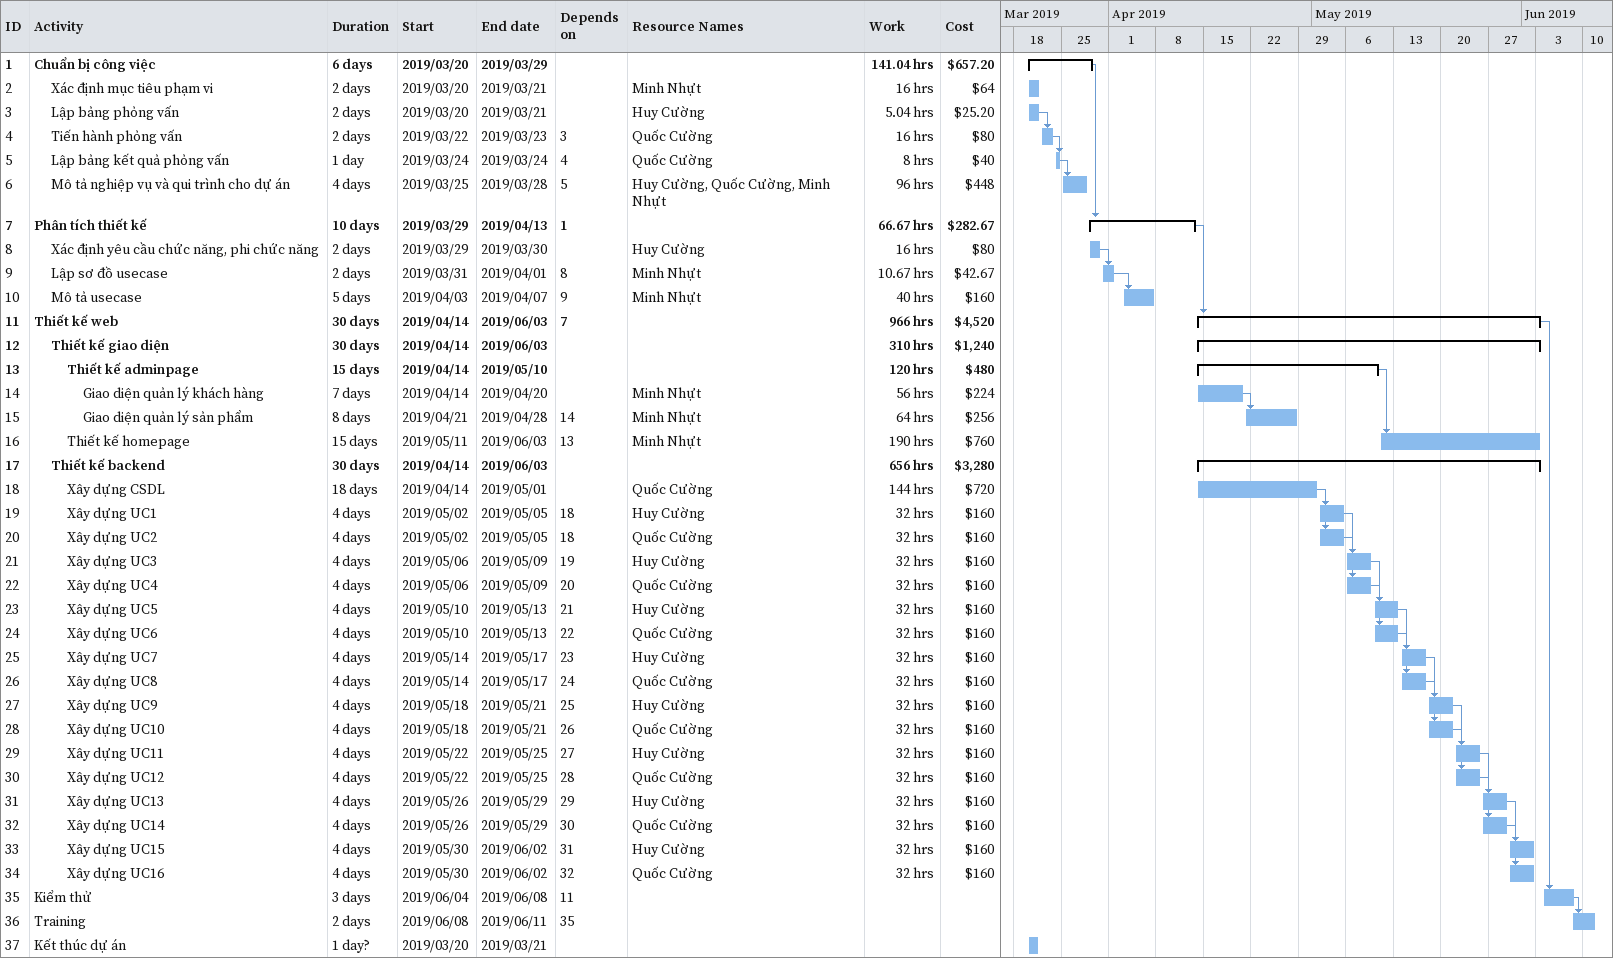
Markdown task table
| ID | Level | Task | Duration | Start | Finish | Predecessors | Resources | Work (h) | Cost ($) |
|---|---|---|---|---|---|---|---|---|---|
| 1 | 1 | **Chuẩn bị công việc** | 6d | 2019-03-20 | 2019-03-29 |  |  | 141.04 | 657.20 |
| 2 | 2 | Xác định mục tiêu phạm vi | 2d | 2019-03-20 | 2019-03-21 |  | Minh Nhựt | 16 | 64 |
| 3 | 2 | Lập bảng phỏng vấn | 2d | 2019-03-20 | 2019-03-21 |  | Huy Cường | 5.04 | 25.20 |
| 4 | 2 | Tiến hành phỏng vấn | 2d | 2019-03-22 | 2019-03-23 | 3 | Quốc Cường | 16 | 80 |
| 5 | 2 | Lập bảng kết quả phỏng vấn | 1d | 2019-03-24 | 2019-03-24 | 4 | Quốc Cường | 8 | 40 |
| 6 | 2 | Mô tả nghiệp vụ và qui trình cho dự án | 4d | 2019-03-25 | 2019-03-28 | 5 | Huy Cường, Quốc Cường, Minh Nhựt | 96 | 448 |
| 7 | 1 | **Phân tích thiết kế** | 10d | 2019-03-29 | 2019-04-13 | 1 |  | 66.67 | 282.67 |
| 8 | 2 | Xác định yêu cầu chức năng, phi chức năng | 2d | 2019-03-29 | 2019-03-30 |  | Huy Cường | 16 | 80 |
| 9 | 2 | Lập sơ đồ usecase | 2d | 2019-03-31 | 2019-04-01 | 8 | Minh Nhựt | 10.67 | 42.67 |
| 10 | 2 | Mô tả usecase | 5d | 2019-04-03 | 2019-04-07 | 9 | Minh Nhựt | 40 | 160 |
| 11 | 1 | **Thiết kế web** | 30d | 2019-04-14 | 2019-06-03 | 7 |  | 966 | 4520 |
| 12 | 2 | **Thiết kế giao diện** | 30d | 2019-04-14 | 2019-06-03 |  |  | 310 | 1240 |
| 13 | 3 | **Thiết kế adminpage** | 15d | 2019-04-14 | 2019-05-10 |  |  | 120 | 480 |
| 14 | 4 | Giao diện quản lý khách hàng | 7d | 2019-04-14 | 2019-04-20 |  | Minh Nhựt | 56 | 224 |
| 15 | 4 | Giao diện quản lý sản phẩm | 8d | 2019-04-21 | 2019-04-28 | 14 | Minh Nhựt | 64 | 256 |
| 16 | 3 | Thiết kế homepage | 15d | 2019-05-11 | 2019-06-03 | 13 | Minh Nhựt | 190 | 760 |
| 17 | 2 | **Thiết kế backend** | 30d | 2019-04-14 | 2019-06-03 |  |  | 656 | 3280 |
| 18 | 3 | Xây dựng CSDL | 18d | 2019-04-14 | 2019-05-01 |  | Quốc Cường | 144 | 720 |
| 19 | 3 | Xây dựng UC1 | 4d | 2019-05-02 | 2019-05-05 | 18 | Huy Cường | 32 | 160 |
| 20 | 3 | Xây dựng UC2 | 4d | 2019-05-02 | 2019-05-05 | 18 | Quốc Cường | 32 | 160 |
| 21 | 3 | Xây dựng UC3 | 4d | 2019-05-06 | 2019-05-09 | 19 | Huy Cường | 32 | 160 |
| 22 | 3 | Xây dựng UC4 | 4d | 2019-05-06 | 2019-05-09 | 20 | Quốc Cường | 32 | 160 |
| 23 | 3 | Xây dựng UC5 | 4d | 2019-05-10 | 2019-05-13 | 21 | Huy Cường | 32 | 160 |
| 24 | 3 | Xây dựng UC6 | 4d | 2019-05-10 | 2019-05-13 | 22 | Quốc Cường | 32 | 160 |
| 25 | 3 | Xây dựng UC7 | 4d | 2019-05-14 | 2019-05-17 | 23 | Huy Cường | 32 | 160 |
| 26 | 3 | Xây dựng UC8 | 4d | 2019-05-14 | 2019-05-17 | 24 | Quốc Cường | 32 | 160 |
| 27 | 3 | Xây dựng UC9 | 4d | 2019-05-18 | 2019-05-21 | 25 | Huy Cường | 32 | 160 |
| 28 | 3 | Xây dựng UC10 | 4d | 2019-05-18 | 2019-05-21 | 26 | Quốc Cường | 32 | 160 |
| 29 | 3 | Xây dựng UC11 | 4d | 2019-05-22 | 2019-05-25 | 27 | Huy Cường | 32 | 160 |
| 30 | 3 | Xây dựng UC12 | 4d | 2019-05-22 | 2019-05-25 | 28 | Quốc Cường | 32 | 160 |
| 31 | 3 | Xây dựng UC13 | 4d | 2019-05-26 | 2019-05-29 | 29 | Huy Cường | 32 | 160 |
| 32 | 3 | Xây dựng UC14 | 4d | 2019-05-26 | 2019-05-29 | 30 | Quốc Cường | 32 | 160 |
| 33 | 3 | Xây dựng UC15 | 4d | 2019-05-30 | 2019-06-02 | 31 | Huy Cường | 32 | 160 |
| 34 | 3 | Xây dựng UC16 | 4d | 2019-05-30 | 2019-06-02 | 32 | Quốc Cường | 32 | 160 |
| 35 | 1 | Kiểm thử | 3d | 2019-06-04 | 2019-06-08 | 11 |  |  |  |
| 36 | 1 | Training | 2d | 2019-06-08 | 2019-06-11 | 35 |  |  |  |
| 37 | 1 | Kết thúc dự án | 1d? | 2019-03-20 | 2019-03-21 |  |  |  |  |
